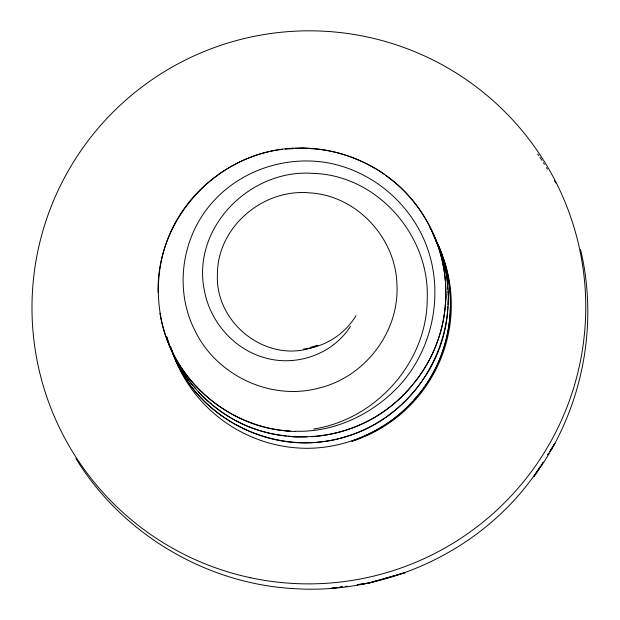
<?xml version="1.0" encoding="UTF-8"?>
<svg xmlns="http://www.w3.org/2000/svg" width="620" height="620" viewBox="0 0 620 620"><rect width="100%" height="100%" fill="white"/><g stroke="black" fill="none" stroke-linecap="round" stroke-linejoin="round"><path stroke-width="0.93" d="M450.337 308.148C449.825 341.915 436.387 375.542 413.509 400.381M450.438 303.397C450.756 281.883 445.439 260.361 436.069 241.033M158.139 292.656C155.976 222.332 212.652 157.441 282.387 149.296M447.818 306.505C445.764 373.721 390.135 433.372 323.594 441.549C259.144 450.996 191.27 410.479 171.105 348.2M447.935 304.614L448.415 297.026L447.95 291.346M445.315 303.924C443.346 332.576 432.411 360.786 414.098 382.951M445.509 302.033L445.997 297.305L445.454 284.014M541.105 465.287L543.136 462.055M547.716 454.793L548.731 453.181L547.7 454.755M540.067 466.814C489.017 545.701 394.39 592.767 300.808 589L297.228 588.806C207.963 584.97 122.512 534.719 75.896 458.49M540.593 466.085L533.96 476.462C581.506 412.277 599.129 327.151 580.521 249.442M356.012 315.681C344.922 334.079 325.082 346.991 303.63 349.013M350.432 326.36C333.064 353.873 297.352 366.606 266.213 358.182C234.91 350.091 210.537 322.718 204.499 291.175C191.053 227.935 249.969 168.95 312.426 173.352C376.619 174.708 429.521 234.91 427.25 298.204C427.451 361.925 376.146 419.368 313.635 429.032M412.904 384.423C388.562 415.036 350.633 434.264 311.682 436.697M412.222 401.768C396.188 420.128 374.651 432.985 351.85 441.161L351.928 441.347A143.429 143.158 -22.8 0 0 443.006 256.897M380.06 579.847L390.026 576.98M391.84 576.461L405.433 572.554L396.219 575.197M383.307 578.894L368.559 583.125L357.384 584.745M385.152 578.367L394.374 575.724M379.153 580.103L368.559 583.125L357.221 584.714M311.194 347.138L317.889 345.34C270.39 366.637 214.652 324.911 217.434 274.032C217.457 226.897 263.151 188.472 309.349 192.851C356.515 195.292 395.847 237.801 396.932 284.603C399.551 331.514 365.451 376.325 320.137 387.763C271.746 401.52 216.845 375.96 195.075 330.863C173.747 289.478 181.73 236.15 212.892 201.888C241.56 169.624 287.455 155.016 329.662 163.184C372.202 171.662 408.797 202.368 425.219 242.42C444.416 289.385 434.364 345.797 400.977 383.819C374.41 413.323 335.141 432.783 295.035 431.202M345.278 586.497L347.146 586.226M337.381 587.489L329.825 588.55L337.993 587.473M340.217 587.093L342.108 586.83M339.806 587.233L342.535 586.869M285.223 149.125L293.733 148.614M295.632 148.498L303.196 148.048L308.861 148.529M306.962 436.79L294.709 437.038L288.168 436.216M159.975 313.209C169.632 376.402 226.393 428.11 290.323 431.109M286.556 431.032L294.95 431.489M310.752 148.692C336.125 149.8 360.615 158.929 381.897 172.531L384.137 174.282M286.3 435.984C259.54 433.341 233.484 422.437 212.823 405.248M288.788 431.109C239.886 427.374 194.463 396.878 172.717 352.888C154.225 315.239 153.558 269.824 170.818 231.609C191.231 186.721 235.732 154.543 284.681 148.885C326.81 144.135 370.279 158.704 401.078 187.837C437.015 222.022 453.259 274.792 442.757 323.276C433.675 364.653 405.937 401.117 368.443 420.848C331.026 440.208 285.464 442.161 246.59 425.847C208.708 409.58 178.591 376.542 166.672 336.993M385.64 175.452C419.577 199.408 441.959 238.847 445.3 280.224M211.397 404.031L202.136 396.087L198.439 391.84M192.905 385.469L188.596 380.517L183.536 372.62M194.13 386.888L195.362 388.298M537.711 154.109L538.78 155.643M539.857 157.178L541.927 160.332M182.528 371.039L177.475 363.142L169.004 344.34L166.958 337.117M429.877 227.85L430.9 229.478M543.414 162.766L544.414 164.393M546.406 167.64L547.398 169.26M554.373 180.621L555.869 183.055M434.202 237.103L435.178 238.762M433.039 233.856L433.977 235.515M431.411 230.284L433.349 234.685M434.124 236.437L435.294 239.08M436.069 240.831C471.301 316.789 427.49 412.029 347.541 436.077C276.729 459.691 192.75 418.515 170.624 346.704M434.171 236.677L435.31 239.289M435.666 239.583C457.707 284.007 454.894 339.132 428.42 381.06C402.109 422.848 353.788 449.143 304.389 448.275A143.429 143.158 -22.8 0 1 172.926 353.555M434.442 236.336L442.014 255.828L446.702 276.195L447.795 289.455M436.433 241.412A143.429 143.158 -22.8 0 1 442.037 254.254M554.83 443.502L549.746 451.569L554.83 443.502M250.689 577.778A276.969 276.45 -22.8 0 0 572.4 222.138A276.969 276.45 -22.8 0 0 103.517 122.132A276.969 276.45 -22.8 0 0 250.689 577.778"/></g></svg>
